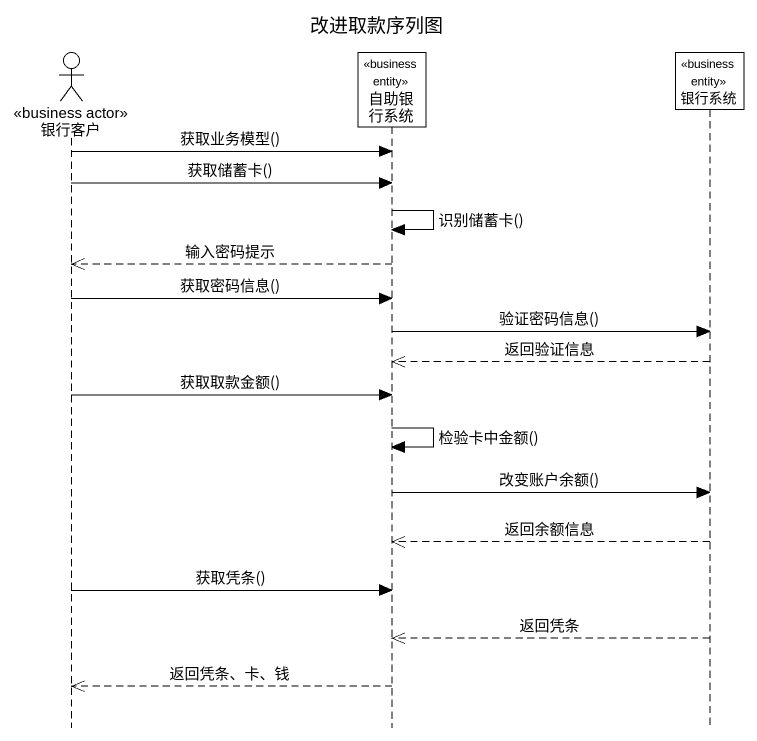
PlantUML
@startuml
title 改进取款序列图
hide footbox
actor 银行客户 <<business actor>>
participant 自助银行系统 <<business entity>>
participant 银行系统 <<business entity>>

银行客户 -> 自助银行系统 : 获取业务模型()
银行客户 -> 自助银行系统 : 获取储蓄卡()
自助银行系统 -> 自助银行系统 : 识别储蓄卡()
自助银行系统 -->> 银行客户 : 输入密码提示
银行客户 -> 自助银行系统 : 获取密码信息()
自助银行系统 -> 银行系统 : 验证密码信息()
银行系统 -->> 自助银行系统 : 返回验证信息
银行客户 -> 自助银行系统 : 获取取款金额()
自助银行系统 -> 自助银行系统 : 检验卡中金额()
自助银行系统 -> 银行系统 : 改变账户余额()
银行系统 -->> 自助银行系统 : 返回余额信息
银行客户 -> 自助银行系统 : 获取凭条()
银行系统 -->> 自助银行系统 : 返回凭条
自助银行系统 -->> 银行客户 : 返回凭条、卡、钱
@enduml
